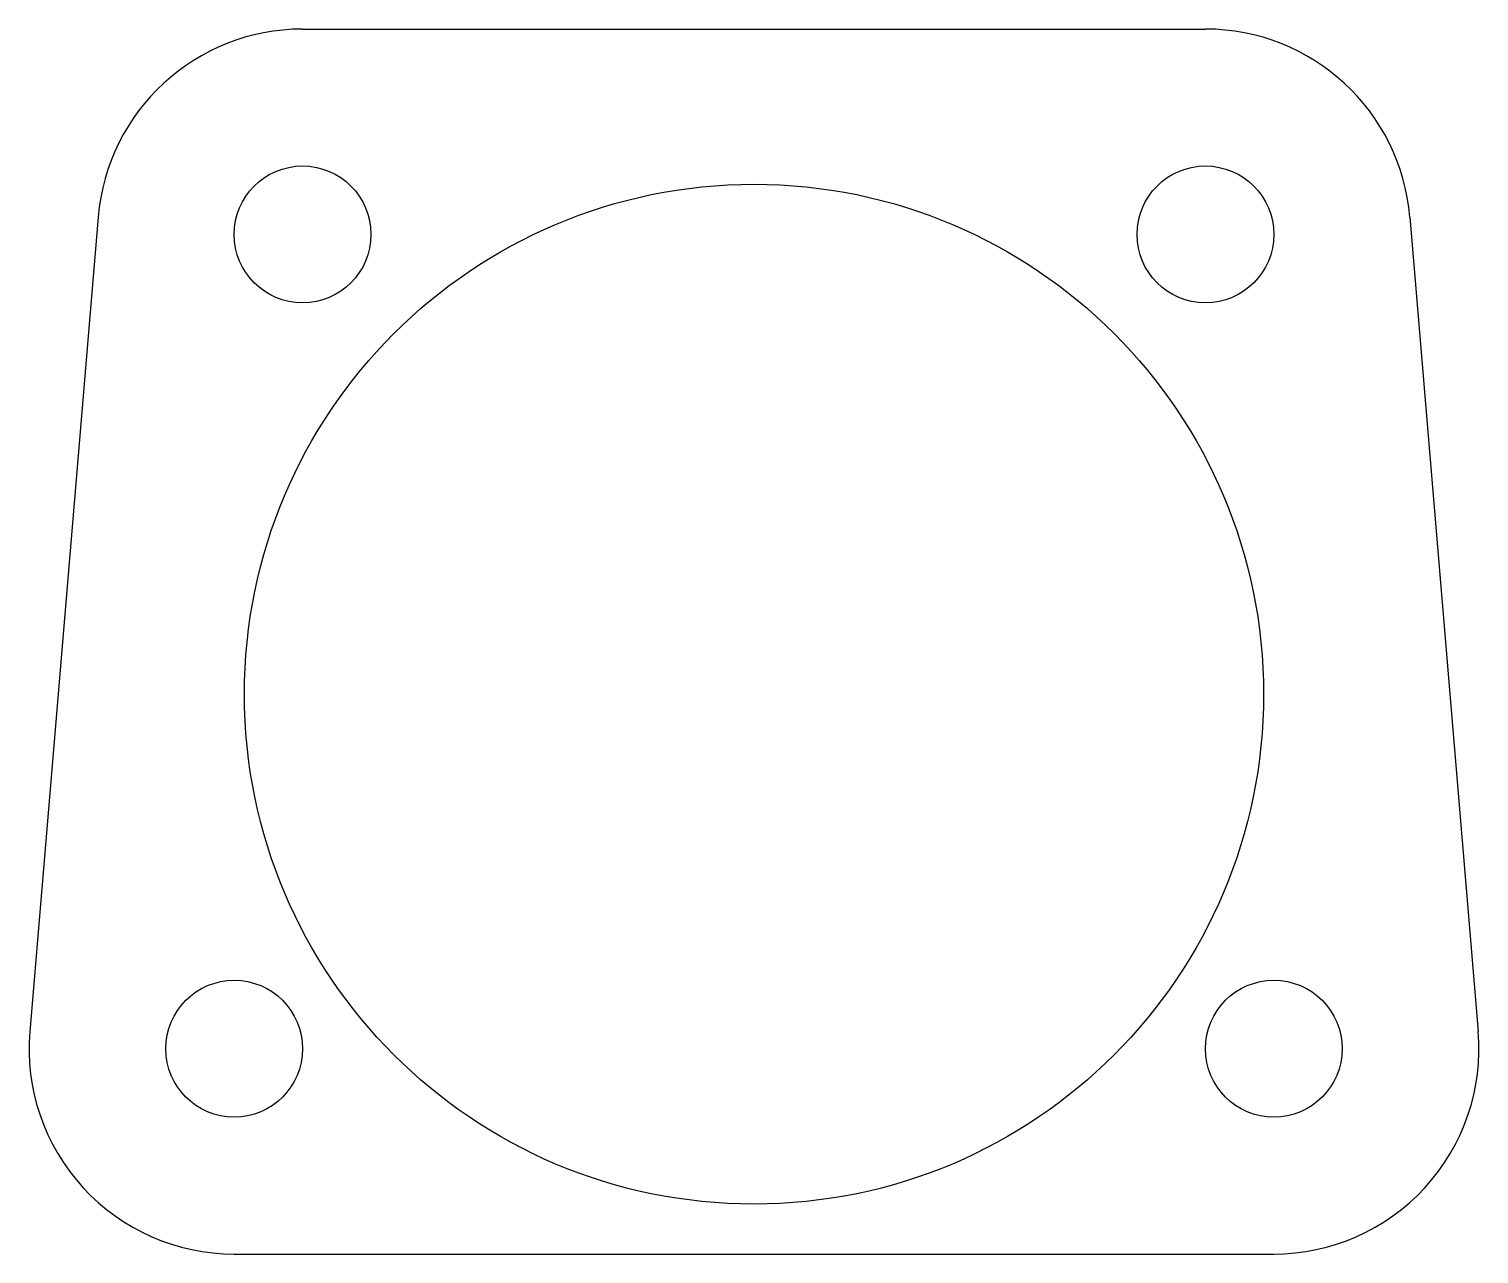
# Model space of a CAD drawing. Header units: millimetres. Extents: x -53 to 53, y -44 to 46.
import ezdxf

# ---------------------------------------------------------------- set-up
doc = ezdxf.new("R2010")
doc.units = ezdxf.units.MM

msp = doc.modelspace()

# ---------------------------------------------------------------- linework, layer by layer
at = {"color": 7, "linetype": 'Continuous', "lineweight": 25}
for p, q in [((-33, 45.59), (33, 45.59)), ((-47.95, 31.85), (-52.95, -27.64)), ((47.95, 31.85), (52.95, -27.64)), ((-38, -43.9), (38, -43.9))]:
    msp.add_line(p, q, dxfattribs=at)
for centre, radius in [((-33, 30.59), 5), ((33, 30.59), 5), ((0, -3), 37.25), ((-38, -28.9), 5), ((38, -28.9), 5)]:
    msp.add_circle(centre, radius, dxfattribs=at)
for centre, start, end in [((-33, 30.59), 90, 175.1957), ((33, 30.59), 4.8043, 90), ((-38, -28.9), 175.1957, 270), ((38, -28.9), 270, 4.8043)]:
    msp.add_arc(centre, 15, start, end, dxfattribs=at)

doc.saveas('drawing.dxf')
